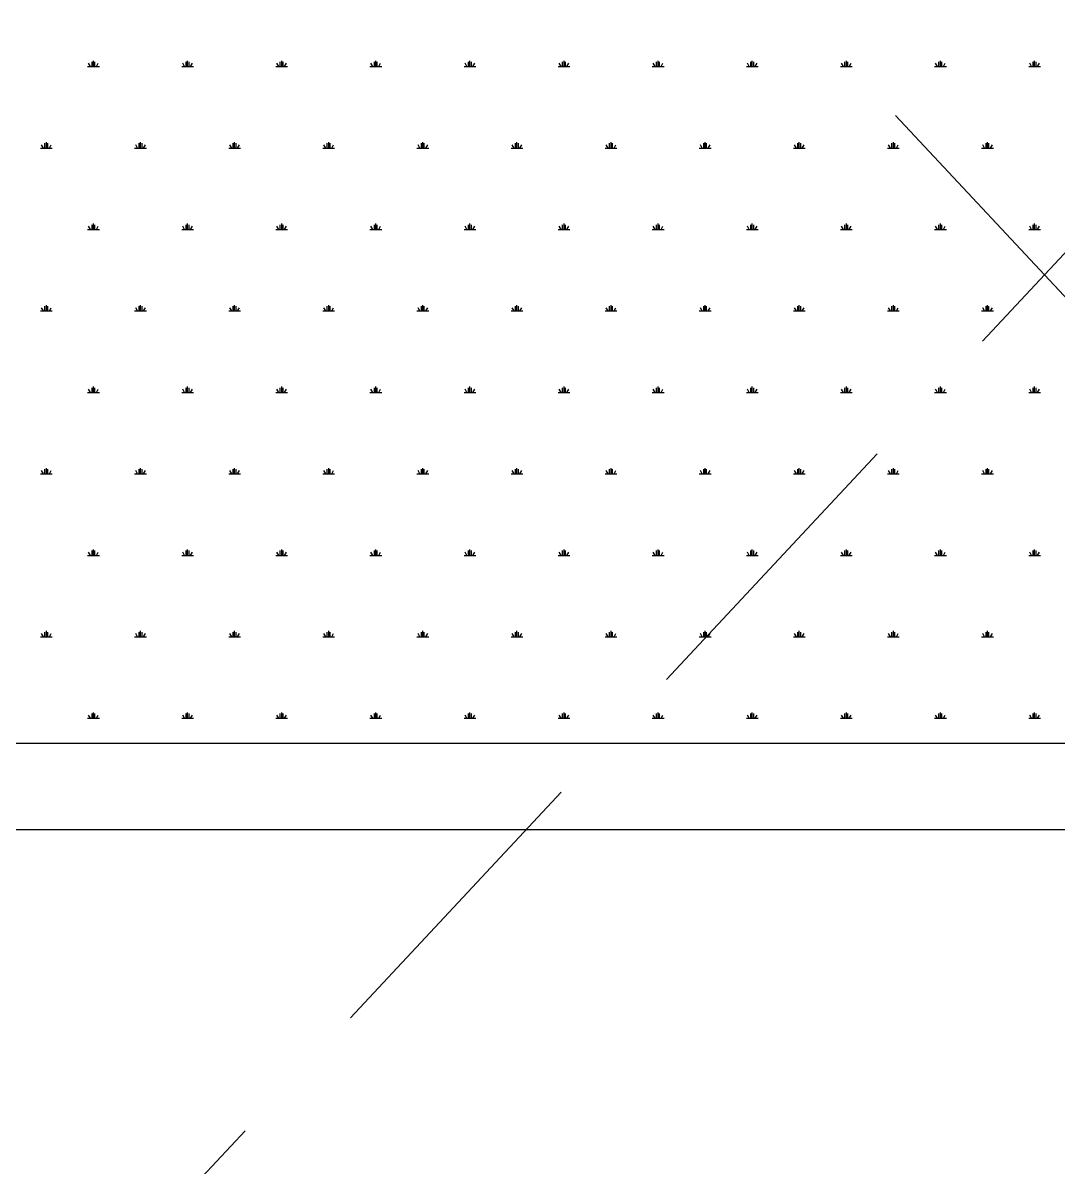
# Model space of a CAD drawing. Header units: millimetres. Extents: x 2999.9 to 3041.9, y 869.6 to 906.3.
# Drawn here: x 3004.542 to 3005.38, y 895.615 to 896.542 of the extents above; entities that cross this region are included whole.
import ezdxf

# ---------------------------------------------------------------- set-up
doc = ezdxf.new("R2010")
doc.units = ezdxf.units.MM
doc.linetypes.add('HIDDEN', pattern=[0.375, 0.25, -0.125])

msp = doc.modelspace()

# ---------------------------------------------------------------- linework, layer by layer
at = {"color": 253, "linetype": 'HIDDEN', "lineweight": 0}
for p, q in [((3006.76921, 897.83752), (3003.96921, 894.83817)), ((3003.96921, 897.83752), (3006.76921, 894.83817))]:
    msp.add_line(p, q, dxfattribs=at)
at = {"color": 76, "linetype": 'Continuous'}
for p, q in [((3004.59683, 896.50656), (3004.5953, 896.5092)), ((3004.59802, 896.50656), (3004.59802, 896.51037)), ((3004.59921, 896.50656), (3004.59921, 896.51132)), ((3004.6004, 896.50656), (3004.6004, 896.51037)), ((3004.60159, 896.50656), (3004.60312, 896.5092)), ((3004.67303, 896.50656), (3004.6715, 896.5092)), ((3004.67422, 896.50656), (3004.67422, 896.51037)), ((3004.67541, 896.50656), (3004.67541, 896.51132)), ((3004.6766, 896.50656), (3004.6766, 896.51037)), ((3004.67779, 896.50656), (3004.67932, 896.5092)), ((3004.74923, 896.50656), (3004.7477, 896.5092)), ((3004.75042, 896.50656), (3004.75042, 896.51037)), ((3004.75161, 896.50656), (3004.75161, 896.51132)), ((3004.7528, 896.50656), (3004.7528, 896.51037)), ((3004.75399, 896.50656), (3004.75552, 896.5092)), ((3004.82543, 896.50656), (3004.8239, 896.5092)), ((3004.82662, 896.50656), (3004.82662, 896.51037)), ((3004.82781, 896.50656), (3004.82781, 896.51132)), ((3004.829, 896.50656), (3004.829, 896.51037)), ((3004.83019, 896.50656), (3004.83172, 896.5092)), ((3004.90163, 896.50656), (3004.9001, 896.5092)), ((3004.90282, 896.50656), (3004.90282, 896.51037)), ((3004.90401, 896.50656), (3004.90401, 896.51132)), ((3004.9052, 896.50656), (3004.9052, 896.51037)), ((3004.90639, 896.50656), (3004.90792, 896.5092)), ((3004.97783, 896.50656), (3004.9763, 896.5092)), ((3004.97902, 896.50656), (3004.97902, 896.51037)), ((3004.98021, 896.50656), (3004.98021, 896.51132)), ((3004.9814, 896.50656), (3004.9814, 896.51037)), ((3004.98259, 896.50656), (3004.98412, 896.5092)), ((3005.05403, 896.50656), (3005.0525, 896.5092)), ((3005.05522, 896.50656), (3005.05522, 896.51037)), ((3005.05641, 896.50656), (3005.05641, 896.51132)), ((3005.0576, 896.50656), (3005.0576, 896.51037)), ((3005.05879, 896.50656), (3005.06032, 896.5092)), ((3005.13023, 896.50656), (3005.1287, 896.5092)), ((3005.13142, 896.50656), (3005.13142, 896.51037)), ((3005.13261, 896.50656), (3005.13261, 896.51132)), ((3005.1338, 896.50656), (3005.1338, 896.51037)), ((3005.13499, 896.50656), (3005.13652, 896.5092)), ((3005.20643, 896.50656), (3005.2049, 896.5092)), ((3005.20762, 896.50656), (3005.20762, 896.51037)), ((3005.20881, 896.50967), (3005.20881, 896.51132)), ((3005.20881, 896.50656), (3005.20881, 896.50967)), ((3005.21, 896.50839), (3005.21, 896.51037)), ((3005.21, 896.50656), (3005.21, 896.50839)), ((3005.21119, 896.50656), (3005.21139, 896.5069)), ((3005.21139, 896.5069), (3005.21272, 896.5092)), ((3005.28263, 896.50656), (3005.2811, 896.5092)), ((3005.28382, 896.50656), (3005.28382, 896.51037)), ((3005.28501, 896.50656), (3005.28501, 896.51132)), ((3005.2862, 896.50656), (3005.2862, 896.51037)), ((3005.28739, 896.50656), (3005.28892, 896.5092)), ((3005.35883, 896.50656), (3005.3573, 896.5092)), ((3005.36002, 896.50656), (3005.36002, 896.51037)), ((3005.36121, 896.50656), (3005.36121, 896.51132)), ((3005.3624, 896.50656), (3005.3624, 896.51037)), ((3005.36359, 896.50656), (3005.36512, 896.5092)), ((3004.59445, 896.50656), (3004.60397, 896.50656)), ((3004.67065, 896.50656), (3004.68017, 896.50656)), ((3004.74685, 896.50656), (3004.75637, 896.50656)), ((3004.82305, 896.50656), (3004.83257, 896.50656)), ((3004.89925, 896.50656), (3004.90877, 896.50656)), ((3004.97545, 896.50656), (3004.98497, 896.50656)), ((3005.05165, 896.50656), (3005.06117, 896.50656)), ((3005.12785, 896.50656), (3005.13737, 896.50656)), ((3005.20405, 896.50656), (3005.21172, 896.50656)), ((3005.21172, 896.50656), (3005.21357, 896.50656)), ((3005.28025, 896.50656), (3005.28977, 896.50656)), ((3005.35645, 896.50656), (3005.36597, 896.50656)), ((3004.55873, 896.44057), (3004.5572, 896.44321)), ((3004.55992, 896.44057), (3004.55992, 896.44438)), ((3004.56111, 896.44057), (3004.56111, 896.44533)), ((3004.5623, 896.44057), (3004.5623, 896.44438)), ((3004.56349, 896.44057), (3004.56502, 896.44321)), ((3004.63493, 896.44057), (3004.6334, 896.44321)), ((3004.63612, 896.44057), (3004.63612, 896.44438)), ((3004.63731, 896.44057), (3004.63731, 896.44533)), ((3004.6385, 896.44057), (3004.6385, 896.44438)), ((3004.63969, 896.44057), (3004.64122, 896.44321)), ((3004.71113, 896.44057), (3004.7096, 896.44321)), ((3004.71232, 896.44057), (3004.71232, 896.44438)), ((3004.71351, 896.44057), (3004.71351, 896.44533)), ((3004.7147, 896.44057), (3004.7147, 896.44438)), ((3004.71589, 896.44057), (3004.71742, 896.44321)), ((3004.78733, 896.44057), (3004.7858, 896.44321)), ((3004.78852, 896.44057), (3004.78852, 896.44438)), ((3004.78971, 896.44057), (3004.78971, 896.44533)), ((3004.7909, 896.44057), (3004.7909, 896.44438)), ((3004.79209, 896.44057), (3004.79362, 896.44321)), ((3004.86353, 896.44057), (3004.862, 896.44321)), ((3004.86472, 896.44057), (3004.86472, 896.44438)), ((3004.86591, 896.44057), (3004.86591, 896.44533)), ((3004.8671, 896.44057), (3004.8671, 896.44438)), ((3004.86829, 896.44057), (3004.86982, 896.44321)), ((3004.93973, 896.44057), (3004.9382, 896.44321)), ((3004.94092, 896.44057), (3004.94092, 896.44438)), ((3004.94211, 896.44057), (3004.94211, 896.44533)), ((3004.9433, 896.44057), (3004.9433, 896.44438)), ((3004.94449, 896.44057), (3004.94602, 896.44321)), ((3005.01593, 896.44057), (3005.0144, 896.44321)), ((3005.01712, 896.44057), (3005.01712, 896.44438)), ((3005.01831, 896.44057), (3005.01831, 896.44533)), ((3005.0195, 896.44057), (3005.0195, 896.44438)), ((3005.02069, 896.44057), (3005.02222, 896.44321)), ((3005.09213, 896.44057), (3005.0906, 896.44321)), ((3005.09332, 896.44057), (3005.09332, 896.44438)), ((3005.09451, 896.44057), (3005.09451, 896.44533)), ((3005.0957, 896.44057), (3005.0957, 896.44438)), ((3005.09689, 896.44057), (3005.09842, 896.44321)), ((3005.16833, 896.44057), (3005.1668, 896.44321)), ((3005.16952, 896.44057), (3005.16952, 896.44438)), ((3005.17071, 896.44057), (3005.17071, 896.44533)), ((3005.1719, 896.44057), (3005.1719, 896.44438)), ((3005.17309, 896.44057), (3005.17462, 896.44321)), ((3005.24453, 896.44057), (3005.243, 896.44321)), ((3005.24572, 896.44057), (3005.24572, 896.44438)), ((3005.24691, 896.44057), (3005.24691, 896.44533)), ((3005.2481, 896.44057), (3005.2481, 896.44438)), ((3005.24929, 896.44057), (3005.25082, 896.44321)), ((3005.32073, 896.44057), (3005.3192, 896.44321)), ((3005.32192, 896.44057), (3005.32192, 896.44438)), ((3005.32311, 896.44057), (3005.32311, 896.44533)), ((3005.3243, 896.44057), (3005.3243, 896.44438)), ((3005.32549, 896.44057), (3005.32702, 896.44321)), ((3004.55635, 896.44057), (3004.56587, 896.44057)), ((3004.63255, 896.44057), (3004.64207, 896.44057)), ((3004.70875, 896.44057), (3004.71827, 896.44057)), ((3004.78495, 896.44057), (3004.79447, 896.44057)), ((3004.86115, 896.44057), (3004.87067, 896.44057)), ((3004.93735, 896.44057), (3004.94687, 896.44057)), ((3005.01355, 896.44057), (3005.02307, 896.44057)), ((3005.08975, 896.44057), (3005.09927, 896.44057)), ((3005.16595, 896.44057), (3005.17547, 896.44057)), ((3005.24215, 896.44057), (3005.25167, 896.44057)), ((3005.31835, 896.44057), (3005.32787, 896.44057)), ((3004.59683, 896.37457), (3004.5953, 896.37721)), ((3004.59802, 896.37457), (3004.59802, 896.37838)), ((3004.59921, 896.37457), (3004.59921, 896.37934)), ((3004.6004, 896.37457), (3004.6004, 896.37838)), ((3004.60159, 896.37458), (3004.60312, 896.37722)), ((3004.67303, 896.37457), (3004.6715, 896.37721)), ((3004.67422, 896.37457), (3004.67422, 896.37838)), ((3004.67541, 896.37457), (3004.67541, 896.37934)), ((3004.6766, 896.37457), (3004.6766, 896.37838)), ((3004.67779, 896.37458), (3004.67932, 896.37722)), ((3004.74923, 896.37457), (3004.7477, 896.37721)), ((3004.75042, 896.37457), (3004.75042, 896.37838)), ((3004.75161, 896.37457), (3004.75161, 896.37934)), ((3004.7528, 896.37457), (3004.7528, 896.37838)), ((3004.75399, 896.37458), (3004.75552, 896.37722)), ((3004.82543, 896.37457), (3004.8239, 896.37721)), ((3004.82662, 896.37457), (3004.82662, 896.37838)), ((3004.82781, 896.37457), (3004.82781, 896.37934)), ((3004.829, 896.37457), (3004.829, 896.37838)), ((3004.83019, 896.37458), (3004.83172, 896.37722)), ((3004.90163, 896.37457), (3004.9001, 896.37721)), ((3004.90282, 896.37457), (3004.90282, 896.37838)), ((3004.90401, 896.37457), (3004.90401, 896.37934)), ((3004.9052, 896.37457), (3004.9052, 896.37838)), ((3004.90639, 896.37458), (3004.90792, 896.37722)), ((3004.97783, 896.37457), (3004.9763, 896.37721)), ((3004.97902, 896.37457), (3004.97902, 896.37838)), ((3004.98021, 896.37457), (3004.98021, 896.37934)), ((3004.9814, 896.37457), (3004.9814, 896.37838)), ((3004.98259, 896.37458), (3004.98412, 896.37722)), ((3005.05403, 896.37457), (3005.0525, 896.37721)), ((3005.05522, 896.37457), (3005.05522, 896.37838)), ((3005.05641, 896.37457), (3005.05641, 896.37934)), ((3005.0576, 896.37457), (3005.0576, 896.37838)), ((3005.05879, 896.37458), (3005.06032, 896.37722)), ((3005.13023, 896.37457), (3005.1287, 896.37721)), ((3005.13142, 896.37457), (3005.13142, 896.37838)), ((3005.13261, 896.37457), (3005.13261, 896.37934)), ((3005.1338, 896.37457), (3005.1338, 896.37838)), ((3005.13499, 896.37458), (3005.13652, 896.37722)), ((3005.20643, 896.37457), (3005.2049, 896.37721)), ((3005.20762, 896.37457), (3005.20762, 896.37838)), ((3005.20881, 896.37457), (3005.20881, 896.37934)), ((3005.21, 896.37457), (3005.21, 896.37838)), ((3005.21119, 896.37458), (3005.21272, 896.37722)), ((3005.28263, 896.37457), (3005.2811, 896.37721)), ((3005.28382, 896.37457), (3005.28382, 896.37838)), ((3005.28501, 896.37457), (3005.28501, 896.37934)), ((3005.2862, 896.37457), (3005.2862, 896.37838)), ((3005.28739, 896.37458), (3005.28892, 896.37722)), ((3005.35883, 896.37457), (3005.3573, 896.37721)), ((3005.36002, 896.37457), (3005.36002, 896.37838)), ((3005.36121, 896.37457), (3005.36121, 896.37934)), ((3005.3624, 896.37457), (3005.3624, 896.37838)), ((3005.36359, 896.37458), (3005.36512, 896.37722)), ((3004.59445, 896.37457), (3004.60397, 896.37457)), ((3004.67065, 896.37457), (3004.68017, 896.37457)), ((3004.74685, 896.37457), (3004.75637, 896.37457)), ((3004.82305, 896.37457), (3004.83257, 896.37457)), ((3004.89925, 896.37457), (3004.90877, 896.37457)), ((3004.97545, 896.37457), (3004.98497, 896.37457)), ((3005.05165, 896.37457), (3005.06117, 896.37457)), ((3005.12785, 896.37457), (3005.13737, 896.37457)), ((3005.20405, 896.37457), (3005.21357, 896.37457)), ((3005.28025, 896.37457), (3005.28977, 896.37457)), ((3005.35645, 896.37457), (3005.36597, 896.37457)), ((3004.55992, 896.30858), (3004.55992, 896.31239)), ((3004.56111, 896.30858), (3004.56111, 896.31335)), ((3004.5623, 896.30858), (3004.5623, 896.31239)), ((3004.63612, 896.30858), (3004.63612, 896.31239)), ((3004.63731, 896.30858), (3004.63731, 896.31335)), ((3004.6385, 896.30858), (3004.6385, 896.31239)), ((3004.71232, 896.30858), (3004.71232, 896.31239)), ((3004.71351, 896.30858), (3004.71351, 896.31335)), ((3004.7147, 896.30858), (3004.7147, 896.31239)), ((3004.78852, 896.30858), (3004.78852, 896.31239)), ((3004.78971, 896.30858), (3004.78971, 896.31335)), ((3004.7909, 896.30858), (3004.7909, 896.31239)), ((3004.86472, 896.30858), (3004.86472, 896.31239)), ((3004.86591, 896.30858), (3004.86591, 896.31335)), ((3004.8671, 896.30858), (3004.8671, 896.31239)), ((3004.94092, 896.30858), (3004.94092, 896.31239)), ((3004.94211, 896.30858), (3004.94211, 896.31335)), ((3004.9433, 896.30858), (3004.9433, 896.31239)), ((3005.01712, 896.30858), (3005.01712, 896.31239)), ((3005.01831, 896.30858), (3005.01831, 896.31335)), ((3005.0195, 896.30858), (3005.0195, 896.31239)), ((3005.09332, 896.30858), (3005.09332, 896.31239)), ((3005.09451, 896.30858), (3005.09451, 896.31335)), ((3005.0957, 896.30858), (3005.0957, 896.31239)), ((3005.16952, 896.30858), (3005.16952, 896.31239)), ((3005.17071, 896.30858), (3005.17071, 896.31335)), ((3005.1719, 896.30858), (3005.1719, 896.31239)), ((3005.24572, 896.30858), (3005.24572, 896.31239)), ((3005.24691, 896.30858), (3005.24691, 896.31335)), ((3005.2481, 896.30858), (3005.2481, 896.31239)), ((3005.32192, 896.30858), (3005.32192, 896.31239)), ((3005.32311, 896.30858), (3005.32311, 896.31335)), ((3005.3243, 896.30858), (3005.3243, 896.31239)), ((3004.55635, 896.30858), (3004.56587, 896.30858)), ((3004.55873, 896.30858), (3004.5572, 896.31122)), ((3004.56349, 896.30859), (3004.56502, 896.31122)), ((3004.63255, 896.30858), (3004.64207, 896.30858)), ((3004.63493, 896.30858), (3004.6334, 896.31122)), ((3004.63969, 896.30859), (3004.64122, 896.31122)), ((3004.70875, 896.30858), (3004.71827, 896.30858)), ((3004.71113, 896.30858), (3004.7096, 896.31122)), ((3004.71589, 896.30859), (3004.71742, 896.31122)), ((3004.78495, 896.30858), (3004.79447, 896.30858)), ((3004.78733, 896.30858), (3004.7858, 896.31122)), ((3004.79209, 896.30859), (3004.79362, 896.31122)), ((3004.86115, 896.30858), (3004.87067, 896.30858)), ((3004.86353, 896.30858), (3004.862, 896.31122)), ((3004.86829, 896.30859), (3004.86982, 896.31122)), ((3004.93735, 896.30858), (3004.94687, 896.30858)), ((3004.93973, 896.30858), (3004.9382, 896.31122)), ((3004.94449, 896.30859), (3004.94602, 896.31122)), ((3005.01355, 896.30858), (3005.02307, 896.30858)), ((3005.01593, 896.30858), (3005.0144, 896.31122)), ((3005.02069, 896.30859), (3005.02222, 896.31122)), ((3005.08975, 896.30858), (3005.09927, 896.30858)), ((3005.09213, 896.30858), (3005.0906, 896.31122)), ((3005.09689, 896.30859), (3005.09842, 896.31122)), ((3005.16595, 896.30858), (3005.17547, 896.30858)), ((3005.16833, 896.30858), (3005.1668, 896.31122)), ((3005.17309, 896.30859), (3005.17462, 896.31122)), ((3005.24215, 896.30858), (3005.25167, 896.30858)), ((3005.24453, 896.30858), (3005.243, 896.31122)), ((3005.24929, 896.30859), (3005.25082, 896.31122)), ((3005.31835, 896.30858), (3005.32787, 896.30858)), ((3005.32073, 896.30858), (3005.3192, 896.31122)), ((3005.32549, 896.30859), (3005.32702, 896.31122)), ((3004.59921, 896.24259), (3004.59921, 896.24736)), ((3004.67541, 896.24259), (3004.67541, 896.24736)), ((3004.75161, 896.24259), (3004.75161, 896.24736)), ((3004.82781, 896.24259), (3004.82781, 896.24736)), ((3004.90401, 896.24259), (3004.90401, 896.24736)), ((3004.98021, 896.24259), (3004.98021, 896.24736)), ((3005.05641, 896.24259), (3005.05641, 896.24736)), ((3005.13261, 896.24259), (3005.13261, 896.24736)), ((3005.20881, 896.24259), (3005.20881, 896.24736)), ((3005.28501, 896.24259), (3005.28501, 896.24736)), ((3005.36121, 896.24259), (3005.36121, 896.24736)), ((3004.59445, 896.24259), (3004.60397, 896.24259)), ((3004.59683, 896.24259), (3004.5953, 896.24523)), ((3004.59802, 896.24259), (3004.59802, 896.2464)), ((3004.6004, 896.24259), (3004.6004, 896.2464)), ((3004.60159, 896.24259), (3004.60312, 896.24523)), ((3004.67065, 896.24259), (3004.68017, 896.24259)), ((3004.67303, 896.24259), (3004.6715, 896.24523)), ((3004.67422, 896.24259), (3004.67422, 896.2464)), ((3004.6766, 896.24259), (3004.6766, 896.2464)), ((3004.67779, 896.24259), (3004.67932, 896.24523)), ((3004.74685, 896.24259), (3004.75637, 896.24259)), ((3004.74923, 896.24259), (3004.7477, 896.24523)), ((3004.75042, 896.24259), (3004.75042, 896.2464)), ((3004.7528, 896.24259), (3004.7528, 896.2464)), ((3004.75399, 896.24259), (3004.75552, 896.24523)), ((3004.82305, 896.24259), (3004.83257, 896.24259)), ((3004.82543, 896.24259), (3004.8239, 896.24523)), ((3004.82662, 896.24259), (3004.82662, 896.2464)), ((3004.829, 896.24259), (3004.829, 896.2464)), ((3004.83019, 896.24259), (3004.83172, 896.24523)), ((3004.89925, 896.24259), (3004.90877, 896.24259)), ((3004.90163, 896.24259), (3004.9001, 896.24523)), ((3004.90282, 896.24259), (3004.90282, 896.2464)), ((3004.9052, 896.24259), (3004.9052, 896.2464)), ((3004.90639, 896.24259), (3004.90792, 896.24523)), ((3004.97545, 896.24259), (3004.98497, 896.24259)), ((3004.97783, 896.24259), (3004.9763, 896.24523)), ((3004.97902, 896.24259), (3004.97902, 896.2464)), ((3004.9814, 896.24259), (3004.9814, 896.2464)), ((3004.98259, 896.24259), (3004.98412, 896.24523)), ((3005.05165, 896.24259), (3005.06117, 896.24259)), ((3005.05403, 896.24259), (3005.0525, 896.24523)), ((3005.05522, 896.24259), (3005.05522, 896.2464)), ((3005.0576, 896.24259), (3005.0576, 896.2464)), ((3005.05879, 896.24259), (3005.06032, 896.24523)), ((3005.12785, 896.24259), (3005.13737, 896.24259)), ((3005.13023, 896.24259), (3005.1287, 896.24523)), ((3005.13142, 896.24259), (3005.13142, 896.2464)), ((3005.1338, 896.24259), (3005.1338, 896.2464)), ((3005.13499, 896.24259), (3005.13652, 896.24523)), ((3005.20405, 896.24259), (3005.21357, 896.24259)), ((3005.20643, 896.24259), (3005.2049, 896.24523)), ((3005.20762, 896.24259), (3005.20762, 896.2464)), ((3005.21, 896.24259), (3005.21, 896.2464)), ((3005.21119, 896.24259), (3005.21272, 896.24523)), ((3005.28025, 896.24259), (3005.28029, 896.24259)), ((3005.28029, 896.24259), (3005.28977, 896.24259)), ((3005.28173, 896.24414), (3005.2811, 896.24523)), ((3005.28263, 896.24259), (3005.28173, 896.24414)), ((3005.28382, 896.24638), (3005.28382, 896.2464)), ((3005.28382, 896.24259), (3005.28382, 896.24638)), ((3005.2862, 896.24259), (3005.2862, 896.2464)), ((3005.28739, 896.24259), (3005.28892, 896.24523)), ((3005.35645, 896.24259), (3005.36597, 896.24259)), ((3005.35883, 896.24259), (3005.3573, 896.24523)), ((3005.36002, 896.24259), (3005.36002, 896.2464)), ((3005.3624, 896.24259), (3005.3624, 896.2464)), ((3005.36359, 896.24259), (3005.36512, 896.24523)), ((3004.55635, 896.1766), (3004.56587, 896.1766)), ((3004.55873, 896.1766), (3004.5572, 896.17924)), ((3004.55992, 896.1766), (3004.55992, 896.18041)), ((3004.56111, 896.1766), (3004.56111, 896.18136)), ((3004.5623, 896.1766), (3004.5623, 896.18041)), ((3004.56349, 896.1766), (3004.56502, 896.17924)), ((3004.63255, 896.1766), (3004.64207, 896.1766)), ((3004.63493, 896.1766), (3004.6334, 896.17924)), ((3004.63612, 896.1766), (3004.63612, 896.18041)), ((3004.63731, 896.1766), (3004.63731, 896.18136)), ((3004.6385, 896.1766), (3004.6385, 896.18041)), ((3004.63969, 896.1766), (3004.64122, 896.17924)), ((3004.70875, 896.1766), (3004.71827, 896.1766)), ((3004.71113, 896.1766), (3004.7096, 896.17924)), ((3004.71232, 896.1766), (3004.71232, 896.18041)), ((3004.71351, 896.1766), (3004.71351, 896.18136)), ((3004.7147, 896.1766), (3004.7147, 896.18041)), ((3004.71589, 896.1766), (3004.71742, 896.17924)), ((3004.78495, 896.1766), (3004.79447, 896.1766)), ((3004.78733, 896.1766), (3004.7858, 896.17924)), ((3004.78852, 896.1766), (3004.78852, 896.18041)), ((3004.78971, 896.1766), (3004.78971, 896.18136)), ((3004.7909, 896.1766), (3004.7909, 896.18041)), ((3004.79209, 896.1766), (3004.79362, 896.17924)), ((3004.86115, 896.1766), (3004.87067, 896.1766)), ((3004.86353, 896.1766), (3004.862, 896.17924)), ((3004.86472, 896.1766), (3004.86472, 896.18041)), ((3004.86591, 896.1766), (3004.86591, 896.18136)), ((3004.8671, 896.1766), (3004.8671, 896.18041)), ((3004.86829, 896.1766), (3004.86982, 896.17924)), ((3004.93735, 896.1766), (3004.94687, 896.1766)), ((3004.93973, 896.1766), (3004.9382, 896.17924)), ((3004.94092, 896.1766), (3004.94092, 896.18041)), ((3004.94211, 896.1766), (3004.94211, 896.18136)), ((3004.9433, 896.1766), (3004.9433, 896.18041)), ((3004.94449, 896.1766), (3004.94602, 896.17924)), ((3005.01355, 896.1766), (3005.02307, 896.1766)), ((3005.01593, 896.1766), (3005.0144, 896.17924)), ((3005.01712, 896.1766), (3005.01712, 896.18041)), ((3005.01831, 896.1766), (3005.01831, 896.18136)), ((3005.0195, 896.1766), (3005.0195, 896.18041)), ((3005.02069, 896.1766), (3005.02222, 896.17924)), ((3005.08975, 896.1766), (3005.09927, 896.1766)), ((3005.09213, 896.1766), (3005.0906, 896.17924)), ((3005.09332, 896.1766), (3005.09332, 896.18041)), ((3005.09451, 896.1766), (3005.09451, 896.18136)), ((3005.0957, 896.1766), (3005.0957, 896.18041)), ((3005.09689, 896.1766), (3005.09842, 896.17924)), ((3005.16595, 896.1766), (3005.17547, 896.1766)), ((3005.16833, 896.1766), (3005.1668, 896.17924)), ((3005.16952, 896.1766), (3005.16952, 896.18041)), ((3005.17071, 896.1766), (3005.17071, 896.18136)), ((3005.1719, 896.1766), (3005.1719, 896.18041)), ((3005.17309, 896.1766), (3005.17462, 896.17924)), ((3005.24215, 896.1766), (3005.25167, 896.1766)), ((3005.24453, 896.1766), (3005.243, 896.17924)), ((3005.24572, 896.1766), (3005.24572, 896.18041)), ((3005.24691, 896.1766), (3005.24691, 896.18136)), ((3005.2481, 896.1766), (3005.2481, 896.18041)), ((3005.24929, 896.1766), (3005.25082, 896.17924)), ((3005.31835, 896.1766), (3005.32787, 896.1766)), ((3005.32073, 896.1766), (3005.3192, 896.17924)), ((3005.32192, 896.1766), (3005.32192, 896.18041)), ((3005.32311, 896.1766), (3005.32311, 896.18136)), ((3005.3243, 896.1766), (3005.3243, 896.18041)), ((3005.32549, 896.1766), (3005.32702, 896.17924)), ((3004.59445, 896.11061), (3004.60397, 896.11061)), ((3004.59683, 896.11061), (3004.5953, 896.11325)), ((3004.59802, 896.11061), (3004.59802, 896.11442)), ((3004.59921, 896.11061), (3004.59921, 896.11537)), ((3004.6004, 896.11061), (3004.6004, 896.11442)), ((3004.60159, 896.11061), (3004.60312, 896.11325)), ((3004.67065, 896.11061), (3004.68017, 896.11061)), ((3004.67303, 896.11061), (3004.6715, 896.11325)), ((3004.67422, 896.11061), (3004.67422, 896.11442)), ((3004.67541, 896.11061), (3004.67541, 896.11537)), ((3004.6766, 896.11061), (3004.6766, 896.11442)), ((3004.67779, 896.11061), (3004.67932, 896.11325)), ((3004.74685, 896.11061), (3004.75637, 896.11061)), ((3004.74923, 896.11061), (3004.7477, 896.11325)), ((3004.75042, 896.11061), (3004.75042, 896.11442)), ((3004.75161, 896.11061), (3004.75161, 896.11537)), ((3004.7528, 896.11061), (3004.7528, 896.11442)), ((3004.75399, 896.11061), (3004.75552, 896.11325)), ((3004.82305, 896.11061), (3004.83257, 896.11061)), ((3004.82543, 896.11061), (3004.8239, 896.11325)), ((3004.82662, 896.11061), (3004.82662, 896.11442)), ((3004.82781, 896.11061), (3004.82781, 896.11537)), ((3004.829, 896.11061), (3004.829, 896.11442)), ((3004.83019, 896.11061), (3004.83172, 896.11325)), ((3004.89925, 896.11061), (3004.90877, 896.11061)), ((3004.90163, 896.11061), (3004.9001, 896.11325)), ((3004.90282, 896.11061), (3004.90282, 896.11442)), ((3004.90401, 896.11061), (3004.90401, 896.11537)), ((3004.9052, 896.11061), (3004.9052, 896.11442)), ((3004.90639, 896.11061), (3004.90792, 896.11325)), ((3004.97545, 896.11061), (3004.98497, 896.11061)), ((3004.97783, 896.11061), (3004.9763, 896.11325)), ((3004.97902, 896.11061), (3004.97902, 896.11442)), ((3004.98021, 896.11061), (3004.98021, 896.11537)), ((3004.9814, 896.11061), (3004.9814, 896.11442)), ((3004.98259, 896.11061), (3004.98412, 896.11325)), ((3005.05165, 896.11061), (3005.06117, 896.11061)), ((3005.05403, 896.11061), (3005.0525, 896.11325)), ((3005.05522, 896.11061), (3005.05522, 896.11442)), ((3005.05641, 896.11061), (3005.05641, 896.11537)), ((3005.0576, 896.11061), (3005.0576, 896.11442)), ((3005.05879, 896.11061), (3005.06032, 896.11325)), ((3005.12785, 896.11061), (3005.13737, 896.11061)), ((3005.13023, 896.11061), (3005.1287, 896.11325)), ((3005.13142, 896.11061), (3005.13142, 896.11442)), ((3005.13261, 896.11061), (3005.13261, 896.11537)), ((3005.1338, 896.11061), (3005.1338, 896.11442)), ((3005.13499, 896.11061), (3005.13652, 896.11325)), ((3005.20405, 896.11061), (3005.21357, 896.11061)), ((3005.20643, 896.11061), (3005.2049, 896.11325)), ((3005.20762, 896.11061), (3005.20762, 896.11442)), ((3005.20881, 896.11061), (3005.20881, 896.11537)), ((3005.21, 896.11061), (3005.21, 896.11442)), ((3005.21119, 896.11061), (3005.21272, 896.11325)), ((3005.28025, 896.11061), (3005.28977, 896.11061)), ((3005.28263, 896.11061), (3005.2811, 896.11325)), ((3005.28382, 896.11061), (3005.28382, 896.11442)), ((3005.28501, 896.11061), (3005.28501, 896.11537)), ((3005.2862, 896.11061), (3005.2862, 896.11442)), ((3005.28739, 896.11061), (3005.28892, 896.11325)), ((3005.35645, 896.11061), (3005.36597, 896.11061)), ((3005.35883, 896.11061), (3005.3573, 896.11325)), ((3005.36002, 896.11061), (3005.36002, 896.11442)), ((3005.36121, 896.11061), (3005.36121, 896.11537)), ((3005.3624, 896.11061), (3005.3624, 896.11442)), ((3005.36359, 896.11061), (3005.36512, 896.11325)), ((3004.55635, 896.04462), (3004.56587, 896.04462)), ((3004.55873, 896.04462), (3004.5572, 896.04726)), ((3004.55992, 896.04462), (3004.55992, 896.04843)), ((3004.56111, 896.04462), (3004.56111, 896.04938)), ((3004.5623, 896.04462), (3004.5623, 896.04843)), ((3004.56349, 896.04462), (3004.56502, 896.04726)), ((3004.63255, 896.04462), (3004.64207, 896.04462)), ((3004.63493, 896.04462), (3004.6334, 896.04726)), ((3004.63612, 896.04462), (3004.63612, 896.04843)), ((3004.63731, 896.04462), (3004.63731, 896.04938)), ((3004.6385, 896.04462), (3004.6385, 896.04843)), ((3004.63969, 896.04462), (3004.64122, 896.04726)), ((3004.70875, 896.04462), (3004.71827, 896.04462)), ((3004.71113, 896.04462), (3004.7096, 896.04726)), ((3004.71232, 896.04462), (3004.71232, 896.04843)), ((3004.71351, 896.04462), (3004.71351, 896.04938)), ((3004.7147, 896.04462), (3004.7147, 896.04843)), ((3004.71589, 896.04462), (3004.71742, 896.04726)), ((3004.78495, 896.04462), (3004.79447, 896.04462)), ((3004.78733, 896.04462), (3004.7858, 896.04726)), ((3004.78852, 896.04462), (3004.78852, 896.04843)), ((3004.78971, 896.04462), (3004.78971, 896.04938)), ((3004.7909, 896.04462), (3004.7909, 896.04843)), ((3004.79209, 896.04462), (3004.79362, 896.04726)), ((3004.86115, 896.04462), (3004.87067, 896.04462)), ((3004.86353, 896.04462), (3004.862, 896.04726)), ((3004.86472, 896.04462), (3004.86472, 896.04843)), ((3004.86591, 896.04462), (3004.86591, 896.04938)), ((3004.8671, 896.04462), (3004.8671, 896.04843)), ((3004.86829, 896.04462), (3004.86982, 896.04726)), ((3004.93735, 896.04462), (3004.94687, 896.04462)), ((3004.93973, 896.04462), (3004.9382, 896.04726)), ((3004.94092, 896.04462), (3004.94092, 896.04843)), ((3004.94211, 896.04462), (3004.94211, 896.04938)), ((3004.9433, 896.04462), (3004.9433, 896.04843)), ((3004.94449, 896.04462), (3004.94602, 896.04726)), ((3005.01355, 896.04462), (3005.02307, 896.04462)), ((3005.01593, 896.04462), (3005.0144, 896.04726)), ((3005.01712, 896.04462), (3005.01712, 896.04843)), ((3005.01831, 896.04462), (3005.01831, 896.04938)), ((3005.0195, 896.04462), (3005.0195, 896.04843)), ((3005.02069, 896.04462), (3005.02222, 896.04726)), ((3005.08975, 896.04462), (3005.09547, 896.04462)), ((3005.09213, 896.04462), (3005.0906, 896.04726)), ((3005.09332, 896.04462), (3005.09332, 896.04843)), ((3005.09451, 896.04462), (3005.09451, 896.04938)), ((3005.09547, 896.04462), (3005.09927, 896.04462)), ((3005.0957, 896.04487), (3005.0957, 896.04843)), ((3005.0957, 896.04462), (3005.0957, 896.04487)), ((3005.09689, 896.04462), (3005.09842, 896.04726)), ((3005.16595, 896.04462), (3005.17547, 896.04462)), ((3005.16833, 896.04462), (3005.1668, 896.04726)), ((3005.16952, 896.04462), (3005.16952, 896.04843)), ((3005.17071, 896.04462), (3005.17071, 896.04938)), ((3005.1719, 896.04462), (3005.1719, 896.04843)), ((3005.17309, 896.04462), (3005.17462, 896.04726)), ((3005.24215, 896.04462), (3005.25167, 896.04462)), ((3005.24453, 896.04462), (3005.243, 896.04726)), ((3005.24572, 896.04462), (3005.24572, 896.04843)), ((3005.24691, 896.04462), (3005.24691, 896.04938)), ((3005.2481, 896.04462), (3005.2481, 896.04843)), ((3005.24929, 896.04462), (3005.25082, 896.04726)), ((3005.31835, 896.04462), (3005.32787, 896.04462)), ((3005.32073, 896.04462), (3005.3192, 896.04726)), ((3005.32192, 896.04462), (3005.32192, 896.04843)), ((3005.32311, 896.04462), (3005.32311, 896.04938)), ((3005.3243, 896.04462), (3005.3243, 896.04843)), ((3005.32549, 896.04462), (3005.32702, 896.04726)), ((3004.59445, 895.97863), (3004.60397, 895.97863)), ((3004.59683, 895.97863), (3004.5953, 895.98127)), ((3004.59802, 895.97863), (3004.59802, 895.98244)), ((3004.59921, 895.97863), (3004.59921, 895.98339)), ((3004.6004, 895.97863), (3004.6004, 895.98244)), ((3004.60159, 895.97863), (3004.60312, 895.98127)), ((3004.67065, 895.97863), (3004.68017, 895.97863)), ((3004.67303, 895.97863), (3004.6715, 895.98127)), ((3004.67422, 895.97863), (3004.67422, 895.98244)), ((3004.67541, 895.97863), (3004.67541, 895.98339)), ((3004.6766, 895.97863), (3004.6766, 895.98244)), ((3004.67779, 895.97863), (3004.67932, 895.98127)), ((3004.74685, 895.97863), (3004.75637, 895.97863)), ((3004.74923, 895.97863), (3004.7477, 895.98127)), ((3004.75042, 895.97863), (3004.75042, 895.98244)), ((3004.75161, 895.97863), (3004.75161, 895.98339)), ((3004.7528, 895.97863), (3004.7528, 895.98244)), ((3004.75399, 895.97863), (3004.75552, 895.98127)), ((3004.82305, 895.97863), (3004.83257, 895.97863)), ((3004.82543, 895.97863), (3004.8239, 895.98127)), ((3004.82662, 895.97863), (3004.82662, 895.98244)), ((3004.82781, 895.97863), (3004.82781, 895.98339)), ((3004.829, 895.97863), (3004.829, 895.98244)), ((3004.83019, 895.97863), (3004.83172, 895.98127)), ((3004.89925, 895.97863), (3004.90877, 895.97863)), ((3004.90163, 895.97863), (3004.9001, 895.98127)), ((3004.90282, 895.97863), (3004.90282, 895.98244)), ((3004.90401, 895.97863), (3004.90401, 895.98339)), ((3004.9052, 895.97863), (3004.9052, 895.98244)), ((3004.90639, 895.97863), (3004.90792, 895.98127)), ((3004.97545, 895.97863), (3004.98497, 895.97863)), ((3004.97783, 895.97863), (3004.9763, 895.98127)), ((3004.97902, 895.97863), (3004.97902, 895.98244)), ((3004.98021, 895.97863), (3004.98021, 895.98339)), ((3004.9814, 895.97863), (3004.9814, 895.98244)), ((3004.98259, 895.97863), (3004.98412, 895.98127)), ((3005.05165, 895.97863), (3005.06117, 895.97863)), ((3005.05403, 895.97863), (3005.0525, 895.98127)), ((3005.05522, 895.97863), (3005.05522, 895.98244)), ((3005.05641, 895.97863), (3005.05641, 895.98339)), ((3005.0576, 895.97863), (3005.0576, 895.98244)), ((3005.05879, 895.97863), (3005.06032, 895.98127)), ((3005.12785, 895.97863), (3005.13737, 895.97863)), ((3005.13023, 895.97863), (3005.1287, 895.98127)), ((3005.13142, 895.97863), (3005.13142, 895.98244)), ((3005.13261, 895.97863), (3005.13261, 895.98339)), ((3005.1338, 895.97863), (3005.1338, 895.98244)), ((3005.13499, 895.97863), (3005.13652, 895.98127)), ((3005.20405, 895.97863), (3005.21357, 895.97863)), ((3005.20643, 895.97863), (3005.2049, 895.98127)), ((3005.20762, 895.97863), (3005.20762, 895.98244)), ((3005.20881, 895.97863), (3005.20881, 895.98339)), ((3005.21, 895.97863), (3005.21, 895.98244)), ((3005.21119, 895.97863), (3005.21272, 895.98127)), ((3005.28025, 895.97863), (3005.28977, 895.97863)), ((3005.28263, 895.97863), (3005.2811, 895.98127)), ((3005.28382, 895.97863), (3005.28382, 895.98244)), ((3005.28501, 895.97863), (3005.28501, 895.98339)), ((3005.2862, 895.97863), (3005.2862, 895.98244)), ((3005.28739, 895.97863), (3005.28892, 895.98127)), ((3005.35645, 895.97863), (3005.36597, 895.97863)), ((3005.35883, 895.97863), (3005.3573, 895.98127)), ((3005.36002, 895.97863), (3005.36002, 895.98244)), ((3005.36121, 895.97863), (3005.36121, 895.98339)), ((3005.3624, 895.97863), (3005.3624, 895.98244)), ((3005.36359, 895.97863), (3005.36512, 895.98127))]:
    msp.add_line(p, q, dxfattribs=at)
at = {"color": 30}
for p, q in [((3006.76921, 895.95817), (3003.81921, 895.95817)), ((3006.76921, 895.88817), (3003.81921, 895.88817))]:
    msp.add_line(p, q, dxfattribs=at)

doc.saveas('drawing.dxf')
